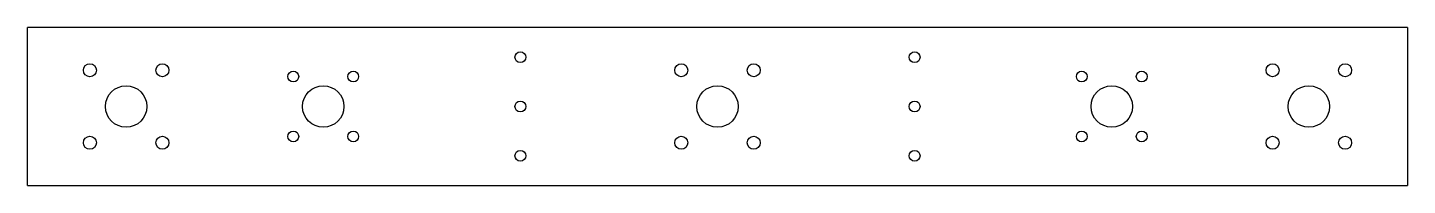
# Model space of a CAD drawing. Header units: millimetres. Extents: x -350 to 350, y -40 to 40.
import ezdxf

# ---------------------------------------------------------------- set-up
doc = ezdxf.new("R2010")
doc.units = ezdxf.units.MM

msp = doc.modelspace()

# ---------------------------------------------------------------- linework, layer by layer
at = {"color": 7, "linetype": 'Continuous', "lineweight": 25}
for p, q in [((350, 40), (-350, 40)), ((-350, -40), (-350, 40)), ((350, 40), (350, -40)), ((-350, -40), (350, -40))]:
    msp.add_line(p, q, dxfattribs=at)
for centre, radius in [((-318.38, 18.38), 3.3), ((-281.62, 18.38), 3.3), ((-100, 25), 2.75), ((-18.38, 18.38), 3.3), ((18.38, 18.38), 3.3), ((100, 25), 2.75), ((281.62, 18.38), 3.3), ((318.38, 18.38), 3.3), ((-215.2, 15.2), 2.75), ((-184.8, 15.2), 2.75), ((184.8, 15.2), 2.75), ((215.2, 15.2), 2.75), ((-300, 0), 10.5), ((-200, 0), 10.5), ((0, 0), 10.5), ((200, 0), 10.5), ((300, 0), 10.5), ((-100, 0), 2.75), ((100, 0), 2.75), ((-215.2, -15.2), 2.75), ((-184.8, -15.2), 2.75), ((184.8, -15.2), 2.75), ((215.2, -15.2), 2.75), ((-318.38, -18.38), 3.3), ((-281.62, -18.38), 3.3), ((-18.38, -18.38), 3.3), ((18.38, -18.38), 3.3), ((281.62, -18.38), 3.3), ((318.38, -18.38), 3.3), ((-100, -25), 2.75), ((100, -25), 2.75)]:
    msp.add_circle(centre, radius, dxfattribs=at)

doc.saveas('drawing.dxf')
